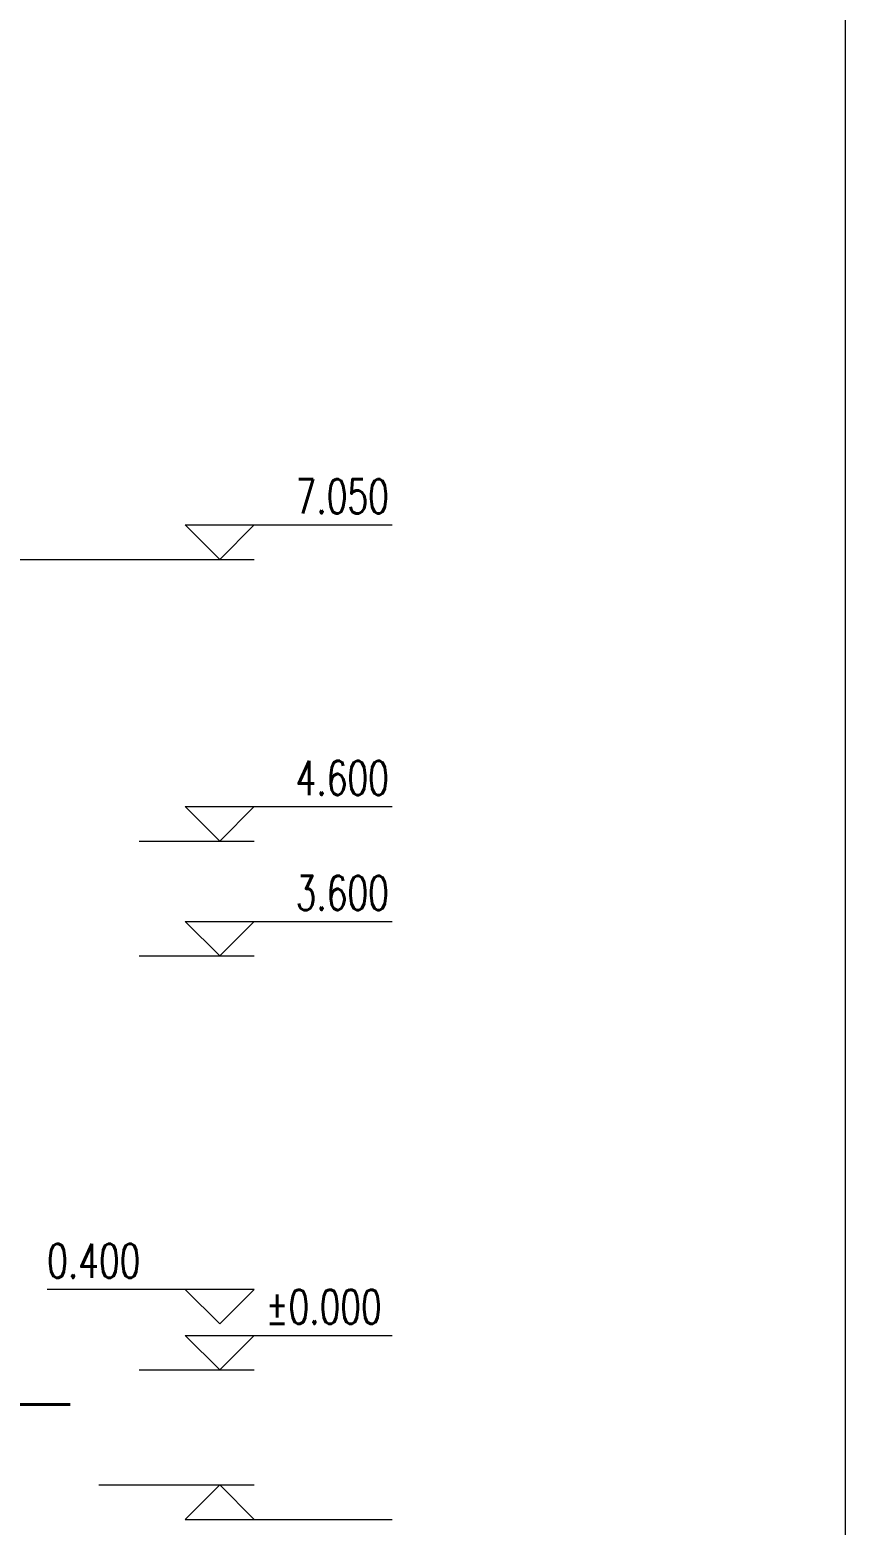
# Model space of a CAD drawing. Extents: x 577108 to 1042908, y 41950 to 81950.
# Drawn here: x 758223 to 765308, y 48945 to 61950 of the extents above; entities that cross this region are included whole.
import ezdxf

# ---------------------------------------------------------------- set-up
doc = ezdxf.new("R2010")
doc.units = 0
doc.header["$LTSCALE"] = 1000
doc.header["$MEASUREMENT"] = 0
for name, color, linetype, lineweight in [('DIM_ELEV', 3, 'CONTINUOUS', 15), ('LM-S', 8, 'CONTINUOUS', 5), ('PUB_TEXT', 7, 'CONTINUOUS', 20), ('wall', 2, 'CONTINUOUS', 40)]:
    doc.layers.add(name, color=color, linetype=linetype, lineweight=lineweight)
doc.styles.add('_TCH_DIM', font='SIMPLEX', dxfattribs={"bigfont": 'GBCBIG'})

msp = doc.modelspace()

# ---------------------------------------------------------------- linework, layer by layer
at = {"layer": 'DIM_ELEV'}
for p, q in [((759873.0894, 57345.1748), (759573.0894, 57645.1748)), ((759573.0894, 57645.1748), (761373.0894, 57645.1748)), ((759873.0894, 57345.1748), (760173.0894, 57645.1748)), ((757403.0894, 57345.1748), (760173.0894, 57345.1748)), ((759873.0894, 54895.1748), (759573.0894, 55195.1748)), ((759573.0894, 55195.1748), (761373.0894, 55195.1748)), ((759873.0894, 54895.1748), (760173.0894, 55195.1748)), ((759173.0894, 54895.1748), (760173.0894, 54895.1748)), ((759873.0894, 53895.1748), (759573.0894, 54195.1748)), ((759573.0894, 54195.1748), (761373.0894, 54195.1748)), ((759873.0894, 53895.1748), (760173.0894, 54195.1748)), ((759173.0894, 53895.1748), (760173.0894, 53895.1748)), ((760173.0894, 50995.1748), (758373.0894, 50995.1748)), ((759873.0894, 50695.1748), (759573.0894, 50995.1748)), ((759873.0894, 50695.1748), (760173.0894, 50995.1748)), ((759873.0894, 50295.1748), (759573.0894, 50595.1748)), ((759573.0894, 50595.1748), (761373.0894, 50595.1748)), ((759873.0894, 50295.1748), (760173.0894, 50595.1748)), ((759173.0894, 50295.1748), (760173.0894, 50295.1748)), ((758823.0894, 49295.1748), (760173.0894, 49295.1748)), ((759873.0894, 49295.1748), (759573.0894, 48995.1748)), ((759873.0894, 49295.1748), (760173.0894, 48995.1748)), ((759573.0894, 48995.1748), (761373.0894, 48995.1748))]:
    msp.add_line(p, q, dxfattribs=at)
at = {"layer": 'LM-S'}
msp.add_lwpolyline([(715908.4301, 81950.2272), (765308.4301, 81950.2272), (765308.4301, 41950.2272), (715908.4301, 41950.2272)], close=True, dxfattribs=at)
at = {"layer": 'wall'}
msp.add_line((754223.0894, 49995.1748), (758573.0894, 49995.1748), dxfattribs=at)

# ---------------------------------------------------------------- texts
at = {"layer": 'PUB_TEXT', "style": '_TCH_DIM', "width": 0.705882}
for s, p in [('7.050', (760533.0894, 57745.1748)), ('4.600', (760533.0894, 55295.1748)), ('3.600', (760533.0894, 54295.1748)), ('0.400', (758373.0894, 51095.1748)), ('%%P0.000', (760273.0894, 50695.1748))]:
    msp.add_text(s, height=297.5, dxfattribs=at).set_placement(p)

doc.saveas('drawing.dxf')
